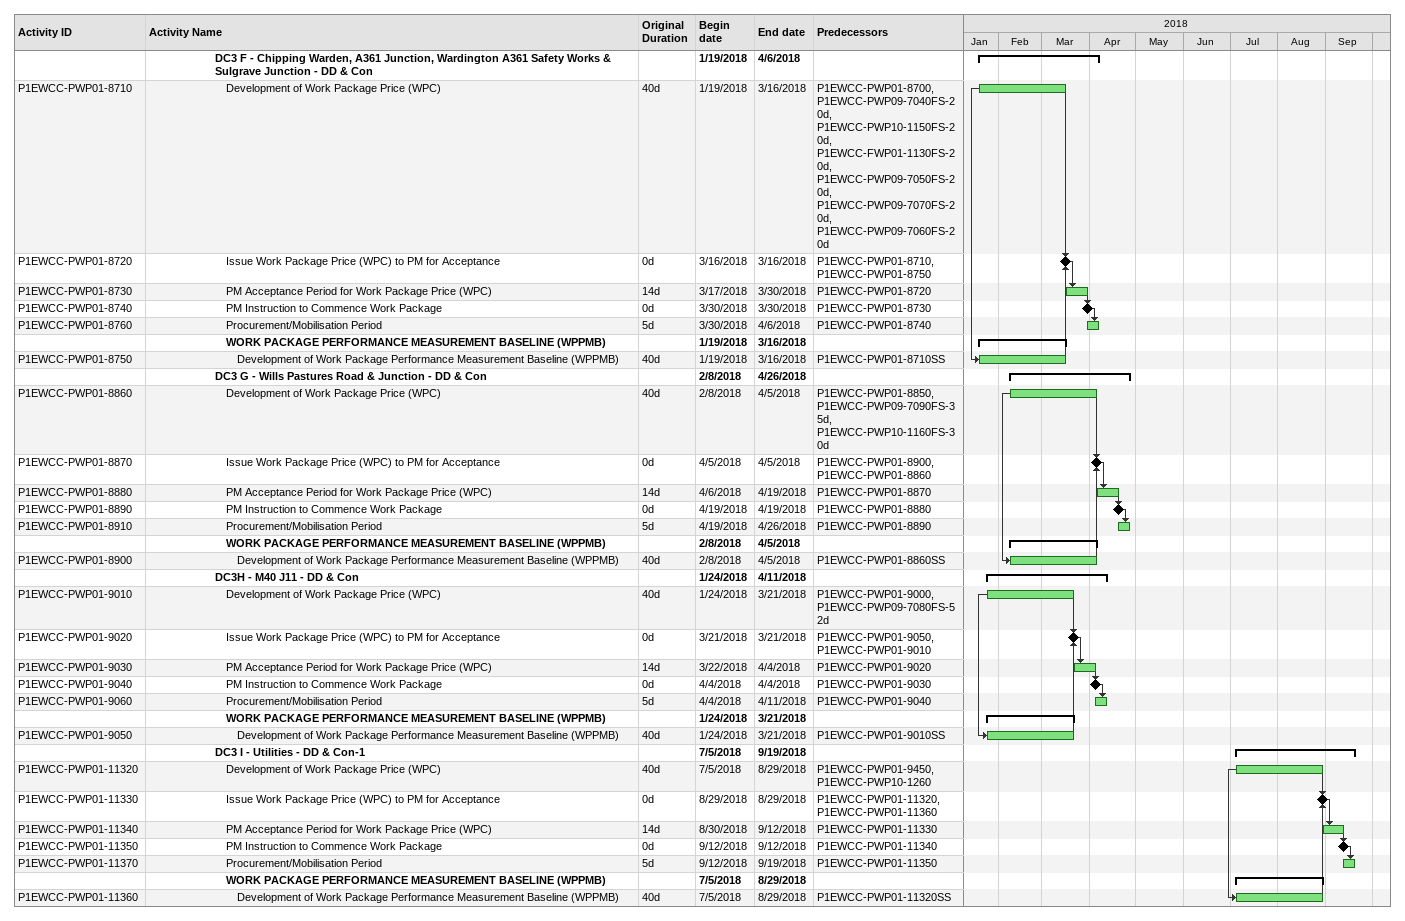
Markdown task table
| ID | Level | Task | Original duration | Start | Finish | Predecessors |
|---|---|---|---|---|---|---|
|  | 7 | **DC3 F - Chipping Warden, A361 Junction, Wardington A361 Safety Works & Sulgrave Junction - DD & Con** |  | 2018-01-19 | 2018-04-06 |  |
| P1EWCC-PWP01-8710 | 8 | Development of Work Package Price (WPC) | 40d | 2018-01-19 | 2018-03-16 | P1EWCC-PWP01-8700, P1EWCC-PWP09-7040FS-20d, P1EWCC-PWP10-1150FS-20d, P1EWCC-FWP01-1130FS-20d, P1EWCC-PWP09-7050FS-20d, P1EWCC-PWP09-7070FS-20d, P1EWCC-PWP09-7060FS-20d |
| P1EWCC-PWP01-8720 | 8 | Issue Work Package Price (WPC) to PM for Acceptance | 0d | 2018-03-16 | 2018-03-16 | P1EWCC-PWP01-8710, P1EWCC-PWP01-8750 |
| P1EWCC-PWP01-8730 | 8 | PM Acceptance Period for Work Package Price (WPC) | 14d | 2018-03-17 | 2018-03-30 | P1EWCC-PWP01-8720 |
| P1EWCC-PWP01-8740 | 8 | PM Instruction to Commence Work Package | 0d | 2018-03-30 | 2018-03-30 | P1EWCC-PWP01-8730 |
| P1EWCC-PWP01-8760 | 8 | Procurement/Mobilisation Period | 5d | 2018-03-30 | 2018-04-06 | P1EWCC-PWP01-8740 |
|  | 8 | **WORK PACKAGE PERFORMANCE MEASUREMENT BASELINE (WPPMB)** |  | 2018-01-19 | 2018-03-16 |  |
| P1EWCC-PWP01-8750 | 9 | Development of Work Package Performance Measurement Baseline (WPPMB) | 40d | 2018-01-19 | 2018-03-16 | P1EWCC-PWP01-8710SS |
|  | 7 | **DC3 G - Wills Pastures Road & Junction - DD & Con** |  | 2018-02-08 | 2018-04-26 |  |
| P1EWCC-PWP01-8860 | 8 | Development of Work Package Price (WPC) | 40d | 2018-02-08 | 2018-04-05 | P1EWCC-PWP01-8850, P1EWCC-PWP09-7090FS-35d, P1EWCC-PWP10-1160FS-30d |
| P1EWCC-PWP01-8870 | 8 | Issue Work Package Price (WPC) to PM for Acceptance | 0d | 2018-04-05 | 2018-04-05 | P1EWCC-PWP01-8900, P1EWCC-PWP01-8860 |
| P1EWCC-PWP01-8880 | 8 | PM Acceptance Period for Work Package Price (WPC) | 14d | 2018-04-06 | 2018-04-19 | P1EWCC-PWP01-8870 |
| P1EWCC-PWP01-8890 | 8 | PM Instruction to Commence Work Package | 0d | 2018-04-19 | 2018-04-19 | P1EWCC-PWP01-8880 |
| P1EWCC-PWP01-8910 | 8 | Procurement/Mobilisation Period | 5d | 2018-04-19 | 2018-04-26 | P1EWCC-PWP01-8890 |
|  | 8 | **WORK PACKAGE PERFORMANCE MEASUREMENT BASELINE (WPPMB)** |  | 2018-02-08 | 2018-04-05 |  |
| P1EWCC-PWP01-8900 | 9 | Development of Work Package Performance Measurement Baseline (WPPMB) | 40d | 2018-02-08 | 2018-04-05 | P1EWCC-PWP01-8860SS |
|  | 7 | **DC3H - M40 J11 - DD & Con** |  | 2018-01-24 | 2018-04-11 |  |
| P1EWCC-PWP01-9010 | 8 | Development of Work Package Price (WPC) | 40d | 2018-01-24 | 2018-03-21 | P1EWCC-PWP01-9000, P1EWCC-PWP09-7080FS-52d |
| P1EWCC-PWP01-9020 | 8 | Issue Work Package Price (WPC) to PM for Acceptance | 0d | 2018-03-21 | 2018-03-21 | P1EWCC-PWP01-9050, P1EWCC-PWP01-9010 |
| P1EWCC-PWP01-9030 | 8 | PM Acceptance Period for Work Package Price (WPC) | 14d | 2018-03-22 | 2018-04-04 | P1EWCC-PWP01-9020 |
| P1EWCC-PWP01-9040 | 8 | PM Instruction to Commence Work Package | 0d | 2018-04-04 | 2018-04-04 | P1EWCC-PWP01-9030 |
| P1EWCC-PWP01-9060 | 8 | Procurement/Mobilisation Period | 5d | 2018-04-04 | 2018-04-11 | P1EWCC-PWP01-9040 |
|  | 8 | **WORK PACKAGE PERFORMANCE MEASUREMENT BASELINE (WPPMB)** |  | 2018-01-24 | 2018-03-21 |  |
| P1EWCC-PWP01-9050 | 9 | Development of Work Package Performance Measurement Baseline (WPPMB) | 40d | 2018-01-24 | 2018-03-21 | P1EWCC-PWP01-9010SS |
|  | 7 | **DC3 I - Utilities - DD & Con-1** |  | 2018-07-05 | 2018-09-19 |  |
| P1EWCC-PWP01-11320 | 8 | Development of Work Package Price (WPC) | 40d | 2018-07-05 | 2018-08-29 | P1EWCC-PWP01-9450, P1EWCC-PWP10-1260 |
| P1EWCC-PWP01-11330 | 8 | Issue Work Package Price (WPC) to PM for Acceptance | 0d | 2018-08-29 | 2018-08-29 | P1EWCC-PWP01-11320, P1EWCC-PWP01-11360 |
| P1EWCC-PWP01-11340 | 8 | PM Acceptance Period for Work Package Price (WPC) | 14d | 2018-08-30 | 2018-09-12 | P1EWCC-PWP01-11330 |
| P1EWCC-PWP01-11350 | 8 | PM Instruction to Commence Work Package | 0d | 2018-09-12 | 2018-09-12 | P1EWCC-PWP01-11340 |
| P1EWCC-PWP01-11370 | 8 | Procurement/Mobilisation Period | 5d | 2018-09-12 | 2018-09-19 | P1EWCC-PWP01-11350 |
|  | 8 | **WORK PACKAGE PERFORMANCE MEASUREMENT BASELINE (WPPMB)** |  | 2018-07-05 | 2018-08-29 |  |
| P1EWCC-PWP01-11360 | 9 | Development of Work Package Performance Measurement Baseline (WPPMB) | 40d | 2018-07-05 | 2018-08-29 | P1EWCC-PWP01-11320SS |
